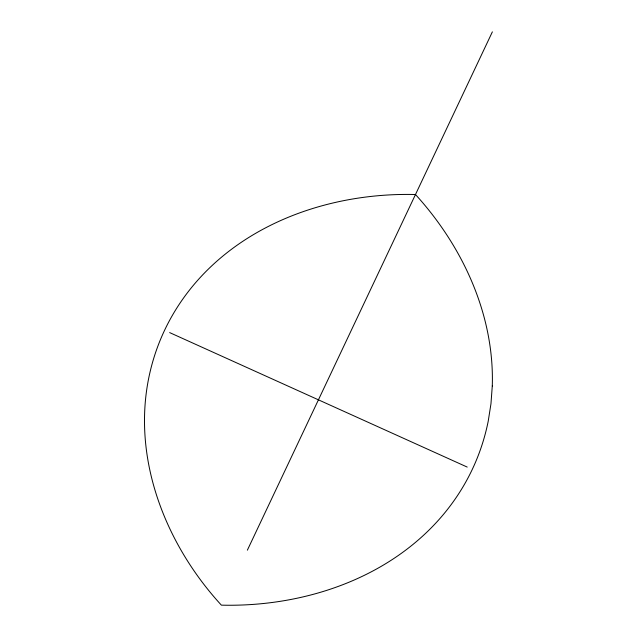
<?xml version="1.0" encoding="UTF-8"?>
<svg xmlns="http://www.w3.org/2000/svg" width="637" height="637" viewBox="0 0 637 637"><rect width="100%" height="100%" fill="white"/><g stroke="black" fill="none" stroke-linecap="round" stroke-linejoin="round"><path stroke-width="0.96" d="M247.363 550.185L492.377 31.85M169.649 332.594L467.208 467.072M492.282 385.982L490.96 403.794L488.229 421.137A405.594 289.7 23.3 0 1 445.04 512.49C391.468 578.022 304.152 607.212 221.381 605.15C165.978 544.882 132.026 459.803 148.803 377.717A405.634 289.731 23.3 0 1 191.291 287.836C244.791 221.859 332.45 192.446 415.483 194.524C462.693 246.344 494.519 314.941 492.282 385.982"/></g></svg>
